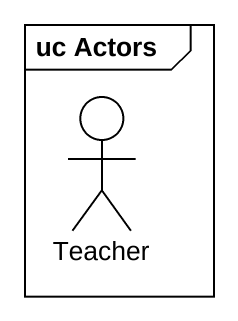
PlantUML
@startuml
mainframe uc Actors
actor Teacher
@enduml
